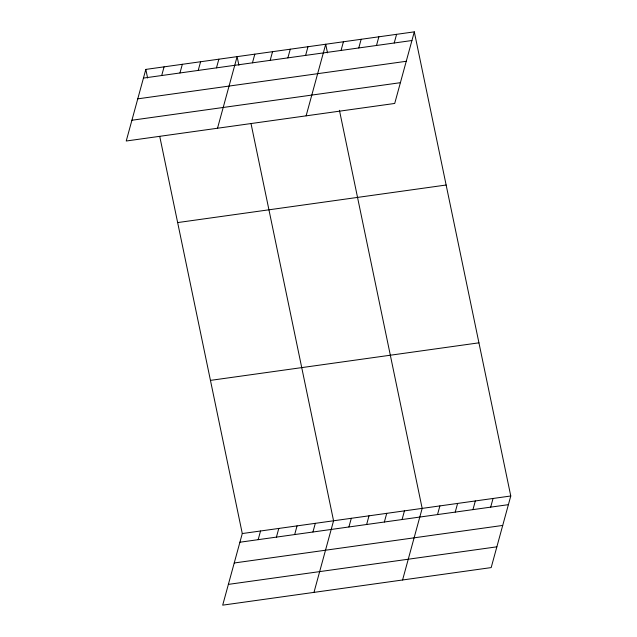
<?xml version="1.0" encoding="UTF-8"?>
<svg xmlns="http://www.w3.org/2000/svg" width="637" height="637" viewBox="0 0 637 637"><rect width="100%" height="100%" fill="white"/><g stroke="black" fill="none" stroke-linecap="round" stroke-linejoin="round"><path stroke-width="0.96" d="M145.817 69.409L126.23 141.008L394.717 103.449L414.305 31.85L145.817 69.409L147.609 78.025M161.702 75.524L164.075 66.853M179.96 72.976L182.333 64.297M198.218 70.42L200.591 61.749M216.476 67.864L218.849 59.193M217.52 128.236L237.107 56.637L238.899 65.253M252.451 62.832L254.824 54.161M270.176 60.356L272.548 51.677M287.892 57.871L290.265 49.2M305.617 55.395L307.99 46.724M306.118 115.838L325.706 44.248L327.498 52.863M341.05 50.434L343.423 41.763M358.774 47.958L361.147 39.287M159.744 136.422L242.283 533.551L222.695 605.15L491.183 567.591L510.77 495.992L414.305 31.85M376.491 45.482L378.864 36.811M258.168 539.674L260.541 530.995M394.215 42.998L396.588 34.326M276.418 537.118L278.791 528.447M294.676 534.562L297.049 525.891M312.934 532.006L315.307 523.335M313.977 592.378L333.565 520.779L251.034 123.65M348.917 526.974L351.29 518.303M366.633 524.498L369.006 515.827M384.358 522.022L386.723 513.342M402.074 519.537L404.447 510.866M402.576 579.989L422.164 508.39L339.433 110.297M437.515 514.585L439.888 505.913M455.232 512.1L457.605 503.429M472.957 509.624L475.329 500.953M490.673 507.148L493.046 498.476M143.444 78.08L411.932 40.521M137.767 98.846L406.255 61.287M131.915 120.242L400.402 82.683M177.651 222.576L446.139 185.017M210.449 380.385L478.936 342.825M242.283 533.551L510.77 495.992M239.91 542.222L508.398 504.663M234.225 562.989L502.712 525.429M228.372 584.384L496.86 546.825"/></g></svg>
